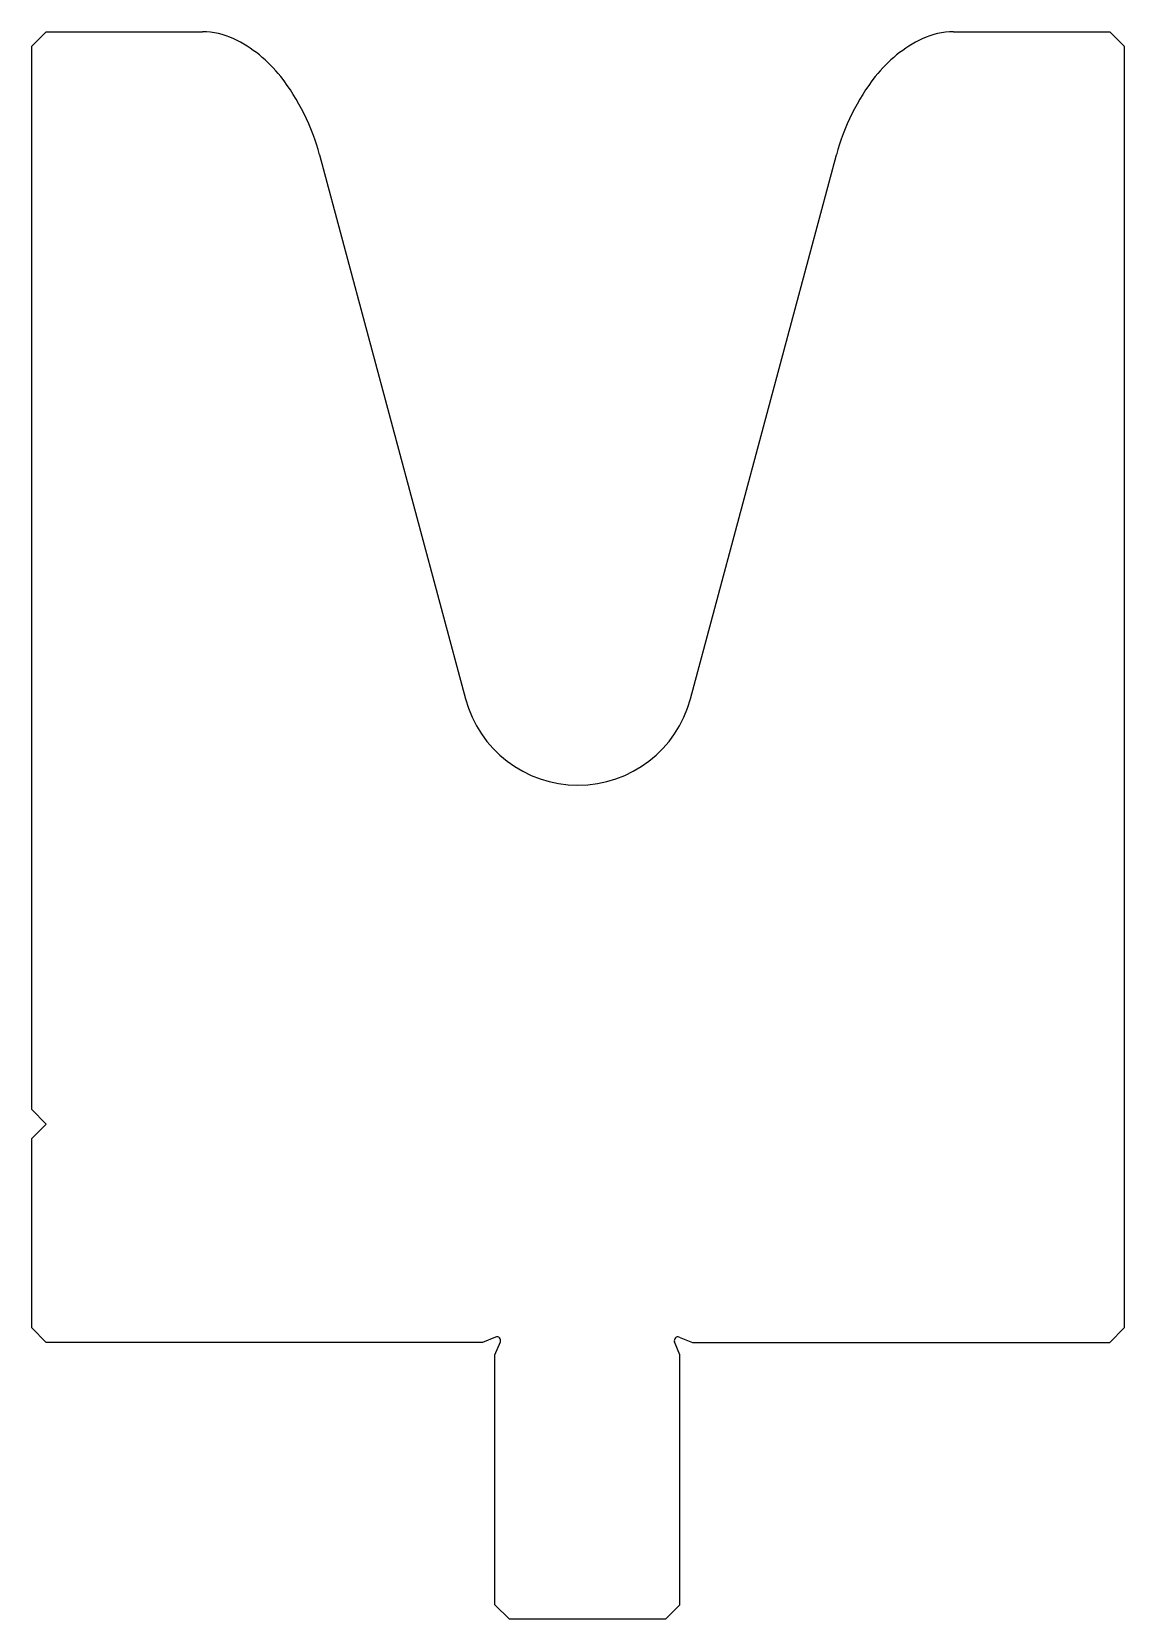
# Model space of a CAD drawing. Header units: metres. Extents: x 64 to 139, y 93 to 202.
import ezdxf

# ---------------------------------------------------------------- set-up
doc = ezdxf.new("R2010")
doc.units = ezdxf.units.M

msp = doc.modelspace()

# ---------------------------------------------------------------- linework, layer by layer
for p, q in [((64.742368, 201.98728), (63.742368, 200.98728)), ((64.742368, 201.98728), (75.453375, 201.98728)), ((127.031362, 201.98728), (137.742368, 201.98728)), ((138.742368, 200.98728), (137.742368, 201.98728)), ((63.742368, 127.98728), (63.742368, 200.98728)), ((138.742368, 200.98728), (138.742368, 112.98728)), ((83.507431, 193.533951), (93.514962, 156.185338)), ((108.969775, 156.185338), (118.977306, 193.533951)), ((63.742368, 127.98728), (64.742368, 126.98728)), ((64.742368, 126.98728), (63.742368, 125.98728)), ((63.742368, 112.98728), (63.742368, 125.98728)), ((63.742368, 112.98728), (64.742368, 111.98728)), ((95.585799, 112.357351), (94.692368, 111.98728)), ((108.198938, 112.357351), (109.092368, 111.98728)), ((137.742368, 111.98728), (138.742368, 112.98728)), ((94.692368, 111.98728), (64.742368, 111.98728)), ((95.542368, 111.13728), (95.912439, 112.03071)), ((108.242368, 111.13728), (107.872298, 112.03071)), ((109.092368, 111.98728), (137.742368, 111.98728)), ((95.542368, 93.98728), (95.542368, 111.13728)), ((108.242368, 93.98728), (108.242368, 111.13728)), ((95.542368, 93.98728), (96.542368, 92.98728)), ((107.242368, 92.98728), (108.242368, 93.98728)), ((107.242368, 92.98728), (96.542368, 92.98728))]:
    msp.add_line(p, q)
for centre, radius, start, end in [((75.453375, 196.98728), 5, 64.522843, 90), ((127.031362, 196.98728), 5, 90, 115.477157), ((73.73277, 193.376253), 9, 37.939647, 64.522843), ((128.751967, 193.376253), 9, 115.477157, 142.060353), ((68.921951, 189.625783), 15.1, 15, 37.939647), ((133.562786, 189.625783), 15.1, 142.060353, 165), ((101.242368, 158.255891), 8, 195, 345), ((95.681469, 112.126381), 0.25, 337.5, 112.5), ((108.103267, 112.126381), 0.25, 67.5, 202.5)]:
    msp.add_arc(centre, radius, start, end)

doc.saveas('drawing.dxf')
